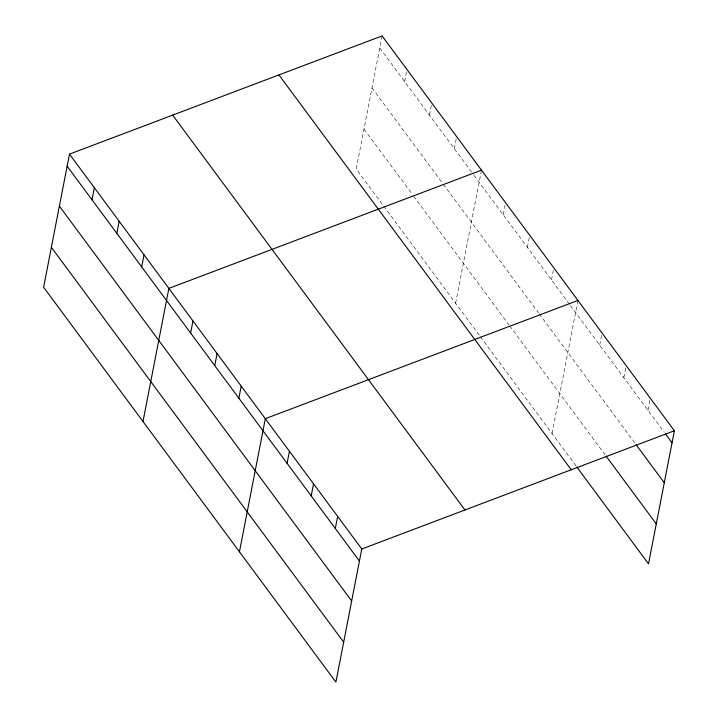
<?xml version="1.0" encoding="UTF-8"?>
<svg xmlns="http://www.w3.org/2000/svg" width="718" height="718" viewBox="0 0 718 718"><rect width="100%" height="100%" fill="white"/><g stroke="black" fill="none" stroke-linecap="round" stroke-linejoin="round"><path stroke-width="0.54" stroke-dasharray="3.59 2.69" d="M382.102 35.9L356.227 169.008L383.035 205.222M404.602 81.529L406.944 69.466M429.445 115.095L431.796 103.024M454.288 148.653L456.639 136.591M455.607 303.256L481.482 170.148M503.246 214.79L505.598 202.727M527.362 247.369L529.705 235.298M551.478 279.939L553.82 267.877M552.061 433.564L577.936 300.447M599.701 345.089L602.043 333.026M623.816 377.668L626.159 365.606M647.932 410.247L650.275 398.176M379.759 47.971L473.252 174.268M473.907 175.147L569.724 304.594M570.37 305.473L664.222 432.254M371.996 87.91L442.602 183.296M443.257 184.185L538.5 312.842M539.146 313.721L635.601 444.02M363.99 129.069L412.374 194.425M413.685 196.194L508.99 324.94M509.645 325.828L605.445 455.248M383.69 206.102L479.723 335.836M480.369 336.715L576.177 466.135"/><path stroke-width="1.08" d="M69.484 154.137L43.61 287.245L335.898 682.1L361.773 548.992L69.484 154.137L382.102 35.9L674.39 430.755L648.516 563.863L576.823 467.014M91.985 199.766L94.327 187.703M116.828 233.332L119.179 221.261M141.67 266.89L144.022 254.827M142.99 421.502L168.865 288.385L481.482 170.148M190.629 333.035L192.98 320.964M214.745 365.606L217.087 353.543M238.861 398.185L241.203 386.113M239.444 551.801L265.319 418.693L577.936 300.447M287.083 463.334L289.426 451.263M311.199 495.905L313.542 483.842M335.315 528.484L337.657 516.413M361.773 548.992L674.39 430.755M665.523 434.013L672.039 442.818M636.256 444.909L664.276 482.765M606.1 456.127L656.279 523.916M278.943 74.923L571.223 469.769M172.652 115.122L464.932 509.968M67.142 166.208L359.422 561.054M59.379 206.147L351.658 601.002M51.373 247.306L343.662 642.152"/></g></svg>
